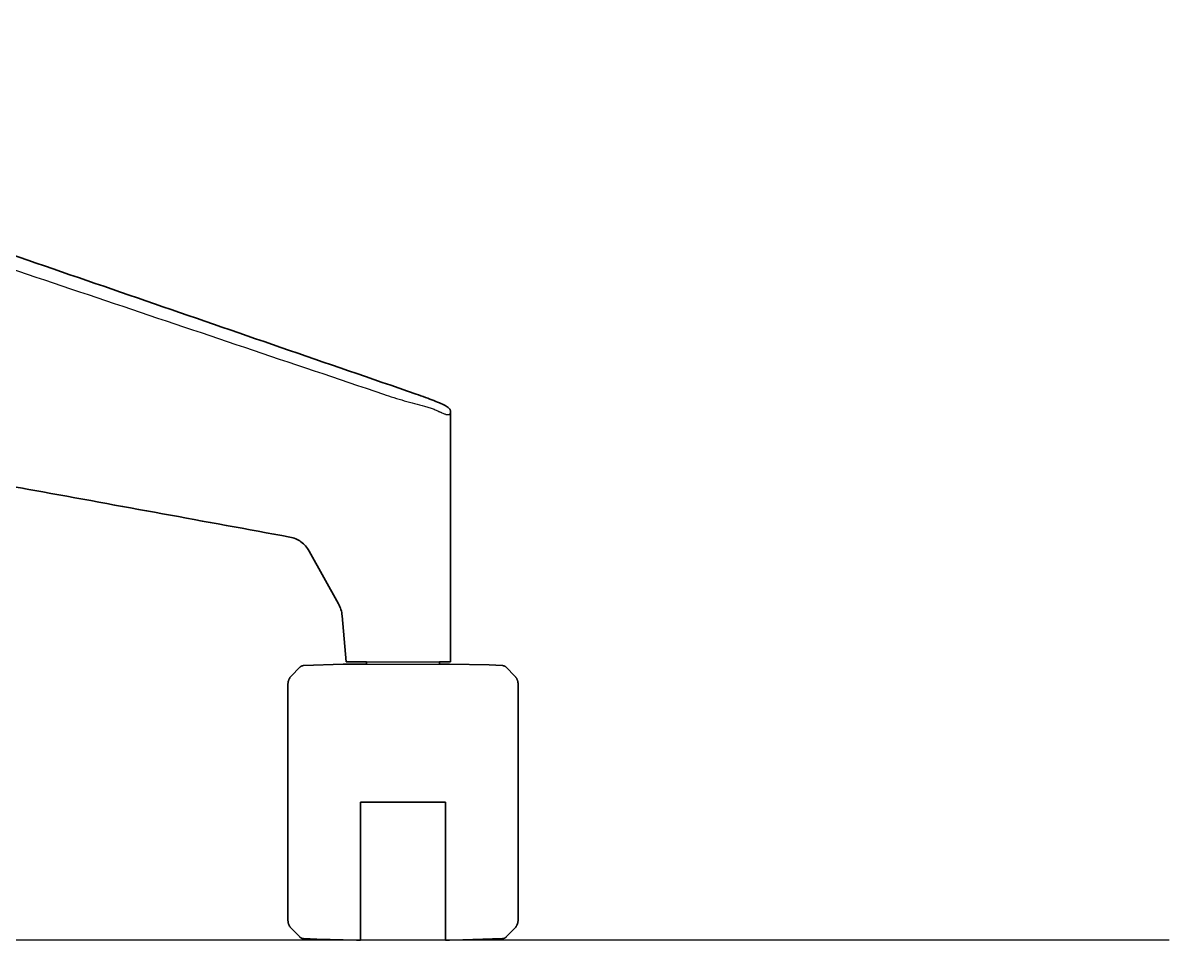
# Model space of a CAD drawing. Header units: millimetres. Extents: x 0 to 2114, y 0 to 2343.
# Drawn here: x 689.1 to 942.2, y 0 to 202.5 of the extents above; entities that cross this region are included whole.
import ezdxf

# ---------------------------------------------------------------- set-up
doc = ezdxf.new("R2010")
doc.units = ezdxf.units.MM
doc.layers.add('Blocks', color=7, linetype='Continuous')
for name, color, linetype, lineweight, true_color in [('Blocks$Inner', 7, 'Continuous', 25, 0x007f00), ('Blocks$Outline', 7, 'Continuous', 35, 0xff3f3f), ('Groud', 7, 'Continuous', 25, 0x243775)]:
    doc.layers.add(name, color=color, linetype=linetype, lineweight=lineweight, true_color=true_color)

# ---------------------------------------------------------------- blocks, each defined once
blk = doc.blocks.new('Mirra 2 Office Chair Back')
at = {"layer": 'Blocks$Inner'}
for p, q in [((765.03, 60.9), (765.03, 61.4)), ((781.09, 60.9), (781.09, 61.4))]:
    blk.add_line(p, q, dxfattribs=at)
for points in [[(759.61, 71.6), (760.04, 66.5), (760.47, 61.4), (768.76, 61.4), (783.57, 61.4), (783.57, 116.55)], [(752.32, 85.88), (755.57, 80.05), (758.81, 74.22)], [(747.65, 4.4), (747.65, 4.44), (747.65, 4.53), (747.65, 4.65), (747.65, 4.82), (747.65, 5.03), (747.65, 5.28), (747.65, 5.57), (747.65, 5.9), (747.65, 6.27), (747.65, 6.67), (747.65, 7.12), (747.65, 7.6), (747.65, 8.12), (747.65, 8.68), (747.65, 9.26), (747.65, 9.89), (747.65, 10.55), (747.65, 11.23), (747.65, 11.95), (747.65, 12.7), (747.65, 13.48), (747.65, 14.28), (747.65, 15.11), (747.65, 15.97), (747.65, 16.85), (747.65, 17.75), (747.65, 18.67), (747.65, 19.61), (747.65, 20.56), (747.65, 21.53), (747.65, 22.52), (747.65, 23.52), (747.65, 24.53), (747.65, 25.55), (747.65, 26.58), (747.65, 27.61), (747.65, 28.65), (747.65, 29.69), (747.65, 30.73), (747.65, 31.77), (747.65, 32.81), (747.65, 33.85), (747.65, 34.88), (747.65, 35.9), (747.65, 36.92), (747.65, 37.92), (747.65, 38.91), (747.65, 39.89), (747.65, 40.86), (747.65, 41.8), (747.65, 42.73), (747.65, 43.64), (747.65, 44.53), (747.65, 45.4), (747.65, 46.24), (747.65, 47.05), (747.65, 47.84), (747.65, 48.61), (747.65, 49.34), (747.65, 50.04), (747.65, 50.71), (747.65, 51.35), (747.65, 51.96), (747.65, 52.53), (747.65, 53.06), (747.65, 53.56), (747.65, 54.03), (747.65, 54.45), (747.65, 54.84), (747.65, 55.19), (747.65, 55.49), (747.65, 55.76), (747.65, 55.99), (747.65, 56.18), (747.65, 56.32), (747.65, 56.43), (747.65, 56.49), (747.65, 56.51)], [(798.47, 56.5), (798.47, 56.46), (798.47, 56.37), (798.47, 56.25), (798.47, 56.08), (798.47, 55.87), (798.47, 55.62), (798.47, 55.33), (798.47, 55), (798.47, 54.63), (798.47, 54.23), (798.47, 53.78), (798.47, 53.3), (798.47, 52.78), (798.47, 52.22), (798.47, 51.63), (798.47, 51.01), (798.47, 50.35), (798.47, 49.67), (798.47, 48.95), (798.47, 48.2), (798.47, 47.42), (798.47, 46.62), (798.47, 45.79), (798.47, 44.93), (798.47, 44.05), (798.47, 43.15), (798.47, 42.23), (798.47, 41.29), (798.47, 40.34), (798.47, 39.37), (798.47, 38.38), (798.47, 37.38), (798.47, 36.37), (798.47, 35.35), (798.47, 34.32), (798.47, 33.29), (798.47, 32.25), (798.47, 31.21), (798.47, 30.17), (798.47, 29.13), (798.47, 28.09), (798.47, 27.05), (798.47, 26.02), (798.47, 25), (798.47, 23.98), (798.47, 22.98), (798.47, 21.99), (798.47, 21.01), (798.47, 20.04), (798.47, 19.1), (798.47, 18.17), (798.47, 17.26), (798.47, 16.37), (798.47, 15.5), (798.47, 14.66), (798.47, 13.85), (798.47, 13.06), (798.47, 12.29), (798.47, 11.56), (798.47, 10.86), (798.47, 10.19), (798.47, 9.55), (798.47, 8.94), (798.47, 8.37), (798.47, 7.84), (798.47, 7.34), (798.47, 6.87), (798.47, 6.45), (798.47, 6.06), (798.47, 5.71), (798.47, 5.41), (798.47, 5.14), (798.47, 4.91), (798.47, 4.72), (798.47, 4.58), (798.47, 4.47), (798.47, 4.41), (798.47, 4.39)]]:
    blk.add_lwpolyline(points, dxfattribs=at)
blk.add_lwpolyline([(798.47, 4.39), (798.47, 4.29), (798.46, 4.19), (798.45, 4.09), (798.44, 3.99), (798.42, 3.89), (798.4, 3.79), (798.37, 3.69), (798.34, 3.59), (798.31, 3.5), (798.27, 3.4), (798.23, 3.31), (798.18, 3.22), (798.13, 3.13), (798.08, 3.04), (798.03, 2.96), (797.97, 2.87), (797.9, 2.79), (797.84, 2.72), (797.77, 2.64), (797.75, 2.62), (795.87, 0.69), (795.84, 0.66), (795.8, 0.62), (795.76, 0.59), (795.72, 0.56), (795.68, 0.53), (795.64, 0.5), (795.59, 0.48), (795.55, 0.45), (795.5, 0.43), (795.46, 0.41), (795.41, 0.39), (795.36, 0.37), (795.31, 0.36), (795.26, 0.35), (795.21, 0.33), (795.16, 0.33), (795.11, 0.32), (795.06, 0.31), (795.03, 0.31), (786.26, 0.02), (783.35, 0), (782.47, 0), (782.47, 4.13), (782.47, 16.03), (782.47, 30.45), (763.65, 30.45), (763.65, 16.03), (763.65, 0), (762.77, 0), (754, 0.18), (751.09, 0.31), (751.04, 0.31), (750.99, 0.32), (750.94, 0.33), (750.89, 0.34), (750.84, 0.35), (750.79, 0.36), (750.74, 0.38), (750.69, 0.4), (750.64, 0.42), (750.6, 0.44), (750.55, 0.46), (750.51, 0.49), (750.47, 0.51), (750.42, 0.54), (750.38, 0.57), (750.34, 0.6), (750.3, 0.64), (750.27, 0.67), (750.24, 0.69), (748.37, 2.62), (748.3, 2.69), (748.23, 2.77), (748.17, 2.85), (748.11, 2.93), (748.05, 3.02), (748, 3.1), (747.95, 3.19), (747.9, 3.28), (747.86, 3.37), (747.82, 3.47), (747.79, 3.56), (747.76, 3.66), (747.73, 3.76), (747.71, 3.86), (747.69, 3.96), (747.67, 4.06), (747.66, 4.16), (747.65, 4.26), (747.65, 4.36), (747.65, 4.41), (747.65, 4.47), (747.65, 4.58), (747.65, 4.72), (747.65, 4.91), (747.65, 5.14), (747.65, 5.41), (747.65, 5.71), (747.65, 6.06), (747.65, 6.45), (747.65, 6.87), (747.65, 7.34), (747.65, 7.84), (747.65, 8.37), (747.65, 8.94), (747.65, 9.55), (747.65, 10.19), (747.65, 10.86), (747.65, 11.56), (747.65, 12.29), (747.65, 13.06), (747.65, 13.85), (747.65, 14.66), (747.65, 15.5), (747.65, 16.37), (747.65, 17.26), (747.65, 18.17), (747.65, 19.1), (747.65, 20.04), (747.65, 21.01), (747.65, 21.99), (747.65, 22.98), (747.65, 23.98), (747.65, 25), (747.65, 26.02), (747.65, 27.05), (747.65, 28.09), (747.65, 29.13), (747.65, 30.17), (747.65, 31.21), (747.65, 32.25), (747.65, 33.29), (747.65, 34.32), (747.65, 35.35), (747.65, 36.37), (747.65, 37.38), (747.65, 38.38), (747.65, 39.37), (747.65, 40.34), (747.65, 41.29), (747.65, 42.23), (747.65, 43.15), (747.65, 44.05), (747.65, 44.93), (747.65, 45.79), (747.65, 46.62), (747.65, 47.42), (747.65, 48.2), (747.65, 48.95), (747.65, 49.67), (747.65, 50.35), (747.65, 51.01), (747.65, 51.63), (747.65, 52.22), (747.65, 52.78), (747.65, 53.3), (747.65, 53.78), (747.65, 54.23), (747.65, 54.63), (747.65, 55), (747.65, 55.33), (747.65, 55.62), (747.65, 55.87), (747.65, 56.08), (747.65, 56.25), (747.65, 56.37), (747.65, 56.46), (747.65, 56.51), (747.65, 56.61), (747.66, 56.71), (747.67, 56.81), (747.68, 56.91), (747.7, 57.01), (747.72, 57.11), (747.75, 57.21), (747.78, 57.31), (747.81, 57.4), (747.85, 57.5), (747.89, 57.59), (747.94, 57.68), (747.98, 57.77), (748.04, 57.86), (748.09, 57.94), (748.15, 58.03), (748.21, 58.11), (748.28, 58.18), (748.35, 58.26), (748.37, 58.28), (750.24, 60.21), (750.28, 60.24), (750.32, 60.28), (750.36, 60.31), (750.4, 60.34), (750.44, 60.37), (750.48, 60.4), (750.52, 60.42), (750.57, 60.45), (750.62, 60.47), (750.66, 60.49), (750.71, 60.51), (750.76, 60.53), (750.81, 60.54), (750.85, 60.55), (750.9, 60.57), (750.95, 60.57), (751, 60.58), (751.05, 60.59), (751.09, 60.59), (759.85, 60.88), (762.77, 60.9), (763.65, 60.9), (782.47, 60.9), (783.35, 60.9), (792.12, 60.72), (795.03, 60.59), (795.08, 60.58), (795.13, 60.58), (795.18, 60.57), (795.23, 60.56), (795.28, 60.55), (795.33, 60.54), (795.38, 60.52), (795.43, 60.5), (795.47, 60.48), (795.52, 60.46), (795.57, 60.44), (795.61, 60.41), (795.65, 60.39), (795.69, 60.36), (795.74, 60.33), (795.78, 60.3), (795.81, 60.26), (795.85, 60.23), (795.87, 60.21), (797.75, 58.28), (797.82, 58.21), (797.88, 58.13), (797.95, 58.05), (798.01, 57.97), (798.06, 57.88), (798.12, 57.8), (798.17, 57.71), (798.21, 57.62), (798.26, 57.53), (798.3, 57.43), (798.33, 57.34), (798.36, 57.24), (798.39, 57.14), (798.41, 57.04), (798.43, 56.94), (798.45, 56.84), (798.46, 56.74), (798.47, 56.64), (798.47, 56.54), (798.47, 56.49), (798.47, 56.43), (798.47, 56.32), (798.47, 56.18), (798.47, 55.99), (798.47, 55.76), (798.47, 55.49), (798.47, 55.19), (798.47, 54.84), (798.47, 54.45), (798.47, 54.03), (798.47, 53.56), (798.47, 53.06), (798.47, 52.53), (798.47, 51.96), (798.47, 51.35), (798.47, 50.71), (798.47, 50.04), (798.47, 49.34), (798.47, 48.61), (798.47, 47.84), (798.47, 47.05), (798.47, 46.24), (798.47, 45.4), (798.47, 44.53), (798.47, 43.64), (798.47, 42.73), (798.47, 41.8), (798.47, 40.86), (798.47, 39.89), (798.47, 38.91), (798.47, 37.92), (798.47, 36.92), (798.47, 35.9), (798.47, 34.88), (798.47, 33.85), (798.47, 32.81), (798.47, 31.77), (798.47, 30.73), (798.47, 29.69), (798.47, 28.65), (798.47, 27.61), (798.47, 26.58), (798.47, 25.55), (798.47, 24.53), (798.47, 23.52), (798.47, 22.52), (798.47, 21.53), (798.47, 20.56), (798.47, 19.61), (798.47, 18.67), (798.47, 17.75), (798.47, 16.85), (798.47, 15.97), (798.47, 15.11), (798.47, 14.28), (798.47, 13.48), (798.47, 12.7), (798.47, 11.95), (798.47, 11.23), (798.47, 10.55), (798.47, 9.89), (798.47, 9.26), (798.47, 8.68), (798.47, 8.12), (798.47, 7.6), (798.47, 7.12), (798.47, 6.67), (798.47, 6.27), (798.47, 5.9), (798.47, 5.57), (798.47, 5.28), (798.47, 5.03), (798.47, 4.82), (798.47, 4.65), (798.47, 4.53), (798.47, 4.44)], close=True, dxfattribs=at)
for points in [[(522.84, 202.45), (543.37, 195.84), (584.41, 182.48), (645.9, 161.84), (707.34, 141.2), (748.29, 127.41), (768.76, 120.5)], [(775.93, 120.53), (756.05, 127.39), (716.27, 141.11), (656.62, 161.63), (596.86, 182.17), (557.04, 195.54), (537.12, 202.17)], [(522.84, 129.65), (541.55, 126.39), (579, 119.78), (635.5, 109.51), (691.77, 99.25), (729.32, 92.4), (748.08, 88.96)], [(768.76, 120.5), (769.5, 120.25), (771.02, 119.76), (773.35, 119.05), (775.65, 118.41), (777.09, 118.04), (777.78, 117.87)], [(782.61, 117.87), (782.29, 118.04), (781.5, 118.41), (779.94, 119.06), (778.07, 119.78), (776.66, 120.27), (775.93, 120.53)], [(748.08, 88.96), (748.97, 88.8), (750.64, 88.08), (751.86, 86.7), (752.32, 85.88)], [(758.81, 74.22), (759.04, 73.81), (759.4, 72.97), (759.57, 72.06), (759.61, 71.6)]]:
    blk.add_open_spline(points, degree=3, dxfattribs=at)
blk.add_open_spline([(777.78, 117.87), (778.13, 117.77), (778.63, 117.62), (779.26, 117.41), (779.72, 117.25), (780.15, 117.07), (780.56, 116.88), (780.89, 116.73), (781.13, 116.62), (781.31, 116.54), (781.49, 116.47), (781.72, 116.37), (781.98, 116.25), (782.28, 116.12), (782.54, 116.04), (782.78, 115.99), (782.99, 115.98), (783.17, 115.99), (783.32, 116.04), (783.43, 116.12), (783.51, 116.25), (783.55, 116.37), (783.57, 116.47), (783.57, 116.54), (783.57, 116.62), (783.55, 116.73), (783.52, 116.88), (783.44, 117.07), (783.34, 117.25), (783.2, 117.41), (782.98, 117.62), (782.77, 117.77), (782.61, 117.87)], degree=3, knots=[15, 15, 15, 15, 15.071429, 15.107143, 15.142857, 15.178571, 15.214286, 15.25, 15.267857, 15.285714, 15.303571, 15.321429, 15.357143, 15.392857, 15.428571, 15.464286, 15.5, 15.535714, 15.571429, 15.607143, 15.642857, 15.678571, 15.696429, 15.714286, 15.732143, 15.75, 15.785714, 15.821429, 15.857143, 15.892857, 15.928571, 16, 16, 16, 16], dxfattribs=at)
at = {"layer": 'Blocks$Outline'}
for points in [[(783.57, 61.4), (783.57, 116.47)], [(752.32, 85.88), (755.57, 80.05)], [(755.57, 80.05), (758.81, 74.22)], [(759.61, 71.6), (760.04, 66.5)], [(760.04, 66.5), (760.47, 61.4)], [(759.85, 60.88), (751.09, 60.59)], [(762.77, 60.9), (759.85, 60.88)], [(760.47, 61.4), (765.03, 61.4)], [(763.65, 60.9), (762.77, 60.9)], [(765.03, 60.9), (763.65, 60.9)], [(765.03, 61.4), (765.03, 60.9)], [(781.09, 60.9), (781.09, 61.4)], [(781.09, 61.4), (783.57, 61.4)], [(782.47, 60.9), (781.09, 60.9)], [(783.35, 60.9), (782.47, 60.9)], [(792.12, 60.72), (783.35, 60.9)], [(748.35, 58.26), (748.28, 58.18)], [(748.37, 58.28), (748.35, 58.26)], [(750.24, 60.21), (748.37, 58.28)], [(750.28, 60.24), (750.24, 60.21)], [(750.32, 60.28), (750.28, 60.24)], [(750.36, 60.31), (750.32, 60.28)], [(750.4, 60.34), (750.36, 60.31)], [(750.44, 60.37), (750.4, 60.34)], [(750.48, 60.4), (750.44, 60.37)], [(750.52, 60.42), (750.48, 60.4)], [(750.57, 60.45), (750.52, 60.42)], [(750.62, 60.47), (750.57, 60.45)], [(750.66, 60.49), (750.62, 60.47)], [(750.71, 60.51), (750.66, 60.49)], [(750.76, 60.53), (750.71, 60.51)], [(750.81, 60.54), (750.76, 60.53)], [(750.85, 60.55), (750.81, 60.54)], [(750.9, 60.57), (750.85, 60.55)], [(750.95, 60.57), (750.9, 60.57)], [(751, 60.58), (750.95, 60.57)], [(751.05, 60.59), (751, 60.58)], [(751.09, 60.59), (751.05, 60.59)], [(795.03, 60.59), (792.12, 60.72)], [(795.08, 60.58), (795.03, 60.59)], [(795.13, 60.58), (795.08, 60.58)], [(795.18, 60.57), (795.13, 60.58)], [(795.23, 60.56), (795.18, 60.57)], [(795.28, 60.55), (795.23, 60.56)], [(795.33, 60.54), (795.28, 60.55)], [(795.38, 60.52), (795.33, 60.54)], [(795.43, 60.5), (795.38, 60.52)], [(795.47, 60.48), (795.43, 60.5)], [(795.52, 60.46), (795.47, 60.48)], [(795.57, 60.44), (795.52, 60.46)], [(795.61, 60.41), (795.57, 60.44)], [(795.65, 60.39), (795.61, 60.41)], [(795.69, 60.36), (795.65, 60.39)], [(795.74, 60.33), (795.69, 60.36)], [(795.78, 60.3), (795.74, 60.33)], [(795.81, 60.26), (795.78, 60.3)], [(795.85, 60.23), (795.81, 60.26)], [(795.87, 60.21), (795.85, 60.23)], [(797.75, 58.28), (795.87, 60.21)], [(797.82, 58.21), (797.75, 58.28)], [(747.66, 56.71), (747.65, 56.61)], [(747.65, 56.61), (747.65, 56.51)], [(747.65, 56.51), (747.65, 56.49)], [(747.65, 56.49), (747.65, 56.43)], [(747.65, 56.43), (747.65, 56.32)], [(747.65, 56.32), (747.65, 56.18)], [(747.65, 56.18), (747.65, 55.99)], [(747.65, 55.99), (747.65, 55.76)], [(747.65, 55.76), (747.65, 55.49)], [(747.67, 56.81), (747.66, 56.71)], [(747.68, 56.91), (747.67, 56.81)], [(747.7, 57.01), (747.68, 56.91)], [(747.72, 57.11), (747.7, 57.01)], [(747.75, 57.21), (747.72, 57.11)], [(747.78, 57.31), (747.75, 57.21)], [(747.81, 57.4), (747.78, 57.31)], [(747.85, 57.5), (747.81, 57.4)], [(747.89, 57.59), (747.85, 57.5)], [(747.94, 57.68), (747.89, 57.59)], [(747.98, 57.77), (747.94, 57.68)], [(748.04, 57.86), (747.98, 57.77)], [(748.09, 57.94), (748.04, 57.86)], [(748.15, 58.03), (748.09, 57.94)], [(748.21, 58.11), (748.15, 58.03)], [(748.28, 58.18), (748.21, 58.11)], [(797.88, 58.13), (797.82, 58.21)], [(797.95, 58.05), (797.88, 58.13)], [(798.01, 57.97), (797.95, 58.05)], [(798.06, 57.88), (798.01, 57.97)], [(798.12, 57.8), (798.06, 57.88)], [(798.17, 57.71), (798.12, 57.8)], [(798.21, 57.62), (798.17, 57.71)], [(798.26, 57.53), (798.21, 57.62)], [(798.3, 57.43), (798.26, 57.53)], [(798.33, 57.34), (798.3, 57.43)], [(798.36, 57.24), (798.33, 57.34)], [(798.39, 57.14), (798.36, 57.24)], [(798.41, 57.04), (798.39, 57.14)], [(798.43, 56.94), (798.41, 57.04)], [(798.45, 56.84), (798.43, 56.94)], [(798.46, 56.74), (798.45, 56.84)], [(798.47, 56.64), (798.46, 56.74)], [(798.47, 56.54), (798.47, 56.64)], [(798.47, 56.5), (798.47, 56.54)], [(798.47, 56.46), (798.47, 56.5)], [(798.47, 56.37), (798.47, 56.46)], [(798.47, 56.25), (798.47, 56.37)], [(798.47, 56.08), (798.47, 56.25)], [(798.47, 55.87), (798.47, 56.08)], [(798.47, 55.62), (798.47, 55.87)], [(747.65, 55.49), (747.65, 55.19)], [(747.65, 55.19), (747.65, 54.84)], [(747.65, 54.84), (747.65, 54.45)], [(747.65, 54.45), (747.65, 54.03)], [(747.65, 54.03), (747.65, 53.56)], [(747.65, 53.56), (747.65, 53.06)], [(798.47, 55.33), (798.47, 55.62)], [(798.47, 55), (798.47, 55.33)], [(798.47, 54.63), (798.47, 55)], [(798.47, 54.23), (798.47, 54.63)], [(798.47, 53.78), (798.47, 54.23)], [(798.47, 53.3), (798.47, 53.78)], [(798.47, 52.78), (798.47, 53.3)], [(747.65, 53.06), (747.65, 52.53)], [(747.65, 52.53), (747.65, 51.96)], [(747.65, 51.96), (747.65, 51.35)], [(747.65, 51.35), (747.65, 50.71)], [(747.65, 50.71), (747.65, 50.04)], [(798.47, 52.22), (798.47, 52.78)], [(798.47, 51.63), (798.47, 52.22)], [(798.47, 51.01), (798.47, 51.63)], [(798.47, 50.35), (798.47, 51.01)], [(747.65, 50.04), (747.65, 49.34)], [(747.65, 49.34), (747.65, 48.61)], [(747.65, 48.61), (747.65, 47.84)], [(798.47, 49.67), (798.47, 50.35)], [(798.47, 48.95), (798.47, 49.67)], [(798.47, 48.2), (798.47, 48.95)], [(798.47, 47.42), (798.47, 48.2)], [(747.65, 47.84), (747.65, 47.05)], [(747.65, 47.05), (747.65, 46.24)], [(747.65, 46.24), (747.65, 45.4)], [(798.47, 46.62), (798.47, 47.42)], [(798.47, 45.79), (798.47, 46.62)], [(798.47, 44.93), (798.47, 45.79)], [(747.65, 45.4), (747.65, 44.53)], [(747.65, 44.53), (747.65, 43.64)], [(747.65, 43.64), (747.65, 42.73)], [(798.47, 44.05), (798.47, 44.93)], [(798.47, 43.15), (798.47, 44.05)], [(798.47, 42.23), (798.47, 43.15)], [(747.65, 42.73), (747.65, 41.8)], [(747.65, 41.8), (747.65, 40.86)], [(747.65, 40.86), (747.65, 39.89)], [(798.47, 41.29), (798.47, 42.23)], [(798.47, 40.34), (798.47, 41.29)], [(747.65, 39.89), (747.65, 38.91)], [(747.65, 38.91), (747.65, 37.92)], [(798.47, 39.37), (798.47, 40.34)], [(798.47, 38.38), (798.47, 39.37)], [(798.47, 37.38), (798.47, 38.38)], [(747.65, 37.92), (747.65, 36.92)], [(747.65, 36.92), (747.65, 35.9)], [(747.65, 35.9), (747.65, 34.88)], [(798.47, 36.37), (798.47, 37.38)], [(798.47, 35.35), (798.47, 36.37)], [(747.65, 34.88), (747.65, 33.85)], [(747.65, 33.85), (747.65, 32.81)], [(798.47, 34.32), (798.47, 35.35)], [(798.47, 33.29), (798.47, 34.32)], [(798.47, 32.25), (798.47, 33.29)], [(747.65, 32.81), (747.65, 31.77)], [(747.65, 31.77), (747.65, 30.73)], [(747.65, 30.73), (747.65, 29.69)], [(763.65, 16.03), (763.65, 30.45)], [(763.65, 30.45), (782.47, 30.45)], [(782.47, 30.45), (782.47, 16.03)], [(798.47, 31.21), (798.47, 32.25)], [(798.47, 30.17), (798.47, 31.21)], [(747.65, 29.69), (747.65, 28.65)], [(747.65, 28.65), (747.65, 27.61)], [(798.47, 29.13), (798.47, 30.17)], [(798.47, 28.09), (798.47, 29.13)], [(798.47, 27.05), (798.47, 28.09)], [(747.65, 27.61), (747.65, 26.58)], [(747.65, 26.58), (747.65, 25.55)], [(747.65, 25.55), (747.65, 24.53)], [(798.47, 26.02), (798.47, 27.05)], [(798.47, 25), (798.47, 26.02)], [(747.65, 24.53), (747.65, 23.52)], [(747.65, 23.52), (747.65, 22.52)], [(798.47, 23.98), (798.47, 25)], [(798.47, 22.98), (798.47, 23.98)], [(798.47, 21.99), (798.47, 22.98)], [(747.65, 22.52), (747.65, 21.53)], [(747.65, 21.53), (747.65, 20.56)], [(747.65, 20.56), (747.65, 19.61)], [(798.47, 21.01), (798.47, 21.99)], [(798.47, 20.04), (798.47, 21.01)], [(747.65, 19.61), (747.65, 18.67)], [(747.65, 18.67), (747.65, 17.75)], [(747.65, 17.75), (747.65, 16.85)], [(798.47, 19.1), (798.47, 20.04)], [(798.47, 18.17), (798.47, 19.1)], [(798.47, 17.26), (798.47, 18.17)], [(747.65, 16.85), (747.65, 15.97)], [(747.65, 15.97), (747.65, 15.11)], [(763.65, 0), (763.65, 16.03)], [(782.47, 16.03), (782.47, 4.13)], [(798.47, 16.37), (798.47, 17.26)], [(798.47, 15.5), (798.47, 16.37)], [(798.47, 14.66), (798.47, 15.5)], [(747.65, 15.11), (747.65, 14.28)], [(747.65, 14.28), (747.65, 13.48)], [(747.65, 13.48), (747.65, 12.7)], [(747.65, 12.7), (747.65, 11.95)], [(798.47, 13.85), (798.47, 14.66)], [(798.47, 13.06), (798.47, 13.85)], [(798.47, 12.29), (798.47, 13.06)], [(747.65, 11.95), (747.65, 11.23)], [(747.65, 11.23), (747.65, 10.55)], [(747.65, 10.55), (747.65, 9.89)], [(798.47, 11.56), (798.47, 12.29)], [(798.47, 10.86), (798.47, 11.56)], [(798.47, 10.19), (798.47, 10.86)], [(798.47, 9.55), (798.47, 10.19)], [(747.65, 9.89), (747.65, 9.26)], [(747.65, 9.26), (747.65, 8.68)], [(747.65, 8.68), (747.65, 8.12)], [(747.65, 8.12), (747.65, 7.6)], [(747.65, 7.6), (747.65, 7.12)], [(798.47, 8.94), (798.47, 9.55)], [(798.47, 8.37), (798.47, 8.94)], [(798.47, 7.84), (798.47, 8.37)], [(798.47, 7.34), (798.47, 7.84)], [(747.65, 7.12), (747.65, 6.67)], [(747.65, 6.67), (747.65, 6.27)], [(747.65, 6.27), (747.65, 5.9)], [(747.65, 5.9), (747.65, 5.57)], [(747.65, 5.57), (747.65, 5.28)], [(747.65, 5.28), (747.65, 5.03)], [(798.47, 6.87), (798.47, 7.34)], [(798.47, 6.45), (798.47, 6.87)], [(798.47, 6.06), (798.47, 6.45)], [(798.47, 5.71), (798.47, 6.06)], [(798.47, 5.41), (798.47, 5.71)], [(798.47, 5.14), (798.47, 5.41)], [(798.47, 4.91), (798.47, 5.14)], [(747.65, 5.03), (747.65, 4.82)], [(747.65, 4.82), (747.65, 4.65)], [(747.65, 4.65), (747.65, 4.53)], [(747.65, 4.53), (747.65, 4.44)], [(747.65, 4.44), (747.65, 4.4)], [(747.65, 4.4), (747.65, 4.36)], [(747.65, 4.36), (747.65, 4.26)], [(747.65, 4.26), (747.66, 4.16)], [(747.66, 4.16), (747.67, 4.06)], [(747.67, 4.06), (747.69, 3.96)], [(747.69, 3.96), (747.71, 3.86)], [(747.71, 3.86), (747.73, 3.76)], [(747.73, 3.76), (747.76, 3.66)], [(747.76, 3.66), (747.79, 3.56)], [(747.79, 3.56), (747.82, 3.47)], [(747.82, 3.47), (747.86, 3.37)], [(747.86, 3.37), (747.9, 3.28)], [(747.9, 3.28), (747.95, 3.19)], [(747.95, 3.19), (748, 3.1)], [(748, 3.1), (748.05, 3.02)], [(748.05, 3.02), (748.11, 2.93)], [(748.11, 2.93), (748.17, 2.85)], [(748.17, 2.85), (748.23, 2.77)], [(748.23, 2.77), (748.3, 2.69)], [(748.3, 2.69), (748.37, 2.62)], [(748.37, 2.62), (750.24, 0.69)], [(782.47, 4.13), (782.47, 0)], [(795.87, 0.69), (797.75, 2.62)], [(797.75, 2.62), (797.77, 2.64)], [(797.77, 2.64), (797.84, 2.72)], [(797.84, 2.72), (797.9, 2.79)], [(797.9, 2.79), (797.97, 2.87)], [(797.97, 2.87), (798.03, 2.96)], [(798.03, 2.96), (798.08, 3.04)], [(798.08, 3.04), (798.13, 3.13)], [(798.13, 3.13), (798.18, 3.22)], [(798.18, 3.22), (798.23, 3.31)], [(798.23, 3.31), (798.27, 3.4)], [(798.27, 3.4), (798.31, 3.5)], [(798.31, 3.5), (798.34, 3.59)], [(798.34, 3.59), (798.37, 3.69)], [(798.37, 3.69), (798.4, 3.79)], [(798.4, 3.79), (798.42, 3.89)], [(798.42, 3.89), (798.44, 3.99)], [(798.44, 3.99), (798.45, 4.09)], [(798.45, 4.09), (798.46, 4.19)], [(798.46, 4.19), (798.47, 4.29)], [(798.47, 4.72), (798.47, 4.91)], [(798.47, 4.58), (798.47, 4.72)], [(798.47, 4.47), (798.47, 4.58)], [(798.47, 4.41), (798.47, 4.47)], [(798.47, 4.39), (798.47, 4.41)], [(798.47, 4.29), (798.47, 4.39)], [(750.24, 0.69), (750.27, 0.67)], [(750.27, 0.67), (750.3, 0.64)], [(750.3, 0.64), (750.34, 0.6)], [(750.34, 0.6), (750.38, 0.57)], [(750.38, 0.57), (750.42, 0.54)], [(750.42, 0.54), (750.47, 0.51)], [(750.47, 0.51), (750.51, 0.49)], [(750.51, 0.49), (750.55, 0.46)], [(750.55, 0.46), (750.6, 0.44)], [(750.6, 0.44), (750.64, 0.42)], [(750.64, 0.42), (750.69, 0.4)], [(750.69, 0.4), (750.74, 0.38)], [(750.74, 0.38), (750.79, 0.36)], [(750.79, 0.36), (750.84, 0.35)], [(750.84, 0.35), (750.89, 0.34)], [(750.89, 0.34), (750.94, 0.33)], [(750.94, 0.33), (750.99, 0.32)], [(750.99, 0.32), (751.04, 0.31)], [(751.04, 0.31), (751.09, 0.31)], [(751.09, 0.31), (754, 0.18)], [(754, 0.18), (762.77, 0)], [(762.77, 0), (763.65, 0)], [(782.47, 0), (783.35, 0)], [(783.35, 0), (786.26, 0.02)], [(786.26, 0.02), (795.03, 0.31)], [(795.03, 0.31), (795.06, 0.31)], [(795.06, 0.31), (795.11, 0.32)], [(795.11, 0.32), (795.16, 0.33)], [(795.16, 0.33), (795.21, 0.33)], [(795.21, 0.33), (795.26, 0.35)], [(795.26, 0.35), (795.31, 0.36)], [(795.31, 0.36), (795.36, 0.37)], [(795.36, 0.37), (795.41, 0.39)], [(795.41, 0.39), (795.46, 0.41)], [(795.46, 0.41), (795.5, 0.43)], [(795.5, 0.43), (795.55, 0.45)], [(795.55, 0.45), (795.59, 0.48)], [(795.59, 0.48), (795.64, 0.5)], [(795.64, 0.5), (795.68, 0.53)], [(795.68, 0.53), (795.72, 0.56)], [(795.72, 0.56), (795.76, 0.59)], [(795.76, 0.59), (795.8, 0.62)], [(795.8, 0.62), (795.84, 0.66)], [(795.84, 0.66), (795.87, 0.69)]]:
    blk.add_lwpolyline(points, dxfattribs=at)
for points in [[(775.93, 120.53), (756.05, 127.39), (716.27, 141.11), (656.62, 161.63), (596.86, 182.17), (557.04, 195.54), (537.12, 202.17)], [(782.61, 117.87), (782.29, 118.04), (781.5, 118.41), (779.94, 119.06), (778.07, 119.78), (776.66, 120.27), (775.93, 120.53)], [(748.08, 88.96), (748.97, 88.8), (750.64, 88.08), (751.86, 86.7), (752.32, 85.88)], [(758.81, 74.22), (759.04, 73.81), (759.4, 72.97), (759.57, 72.06), (759.61, 71.6)]]:
    blk.add_open_spline(points, degree=3, dxfattribs=at)
for points, knots in [([(783.57, 116.47), (783.57, 116.49), (783.57, 116.52), (783.57, 116.57), (783.57, 116.62), (783.55, 116.73), (783.52, 116.88), (783.44, 117.07), (783.34, 117.25), (783.2, 117.41), (782.98, 117.62), (782.77, 117.77), (782.61, 117.87)], [15.6964286, 15.6964286, 15.6964286, 15.6964286, 15.7142342, 15.7150441, 15.7320945, 15.7499549, 15.7856756, 15.8213964, 15.8571171, 15.8928378, 15.9285585, 16, 16, 16, 16]), ([(669.8, 103.26), (677.12, 101.92), (703.21, 97.16), (729.32, 92.4), (748.08, 88.96)], [-14.641445, -14.641445, -14.641445, -14.641445, -14.5438109, -14.2938109, -14.2938109, -14.2938109, -14.2938109])]:
    blk.add_open_spline(points, degree=3, knots=knots, dxfattribs=at)

msp = doc.modelspace()

# ---------------------------------------------------------------- linework, layer by layer
at = {"layer": 'Groud'}
msp.add_lwpolyline([(942.25, 0), (0, 0)], dxfattribs=at)

# ---------------------------------------------------------------- block references
at = {"layer": 'Blocks'}
msp.add_blockref('Mirra 2 Office Chair Back', (0, 0), dxfattribs=at)

doc.saveas('drawing.dxf')
